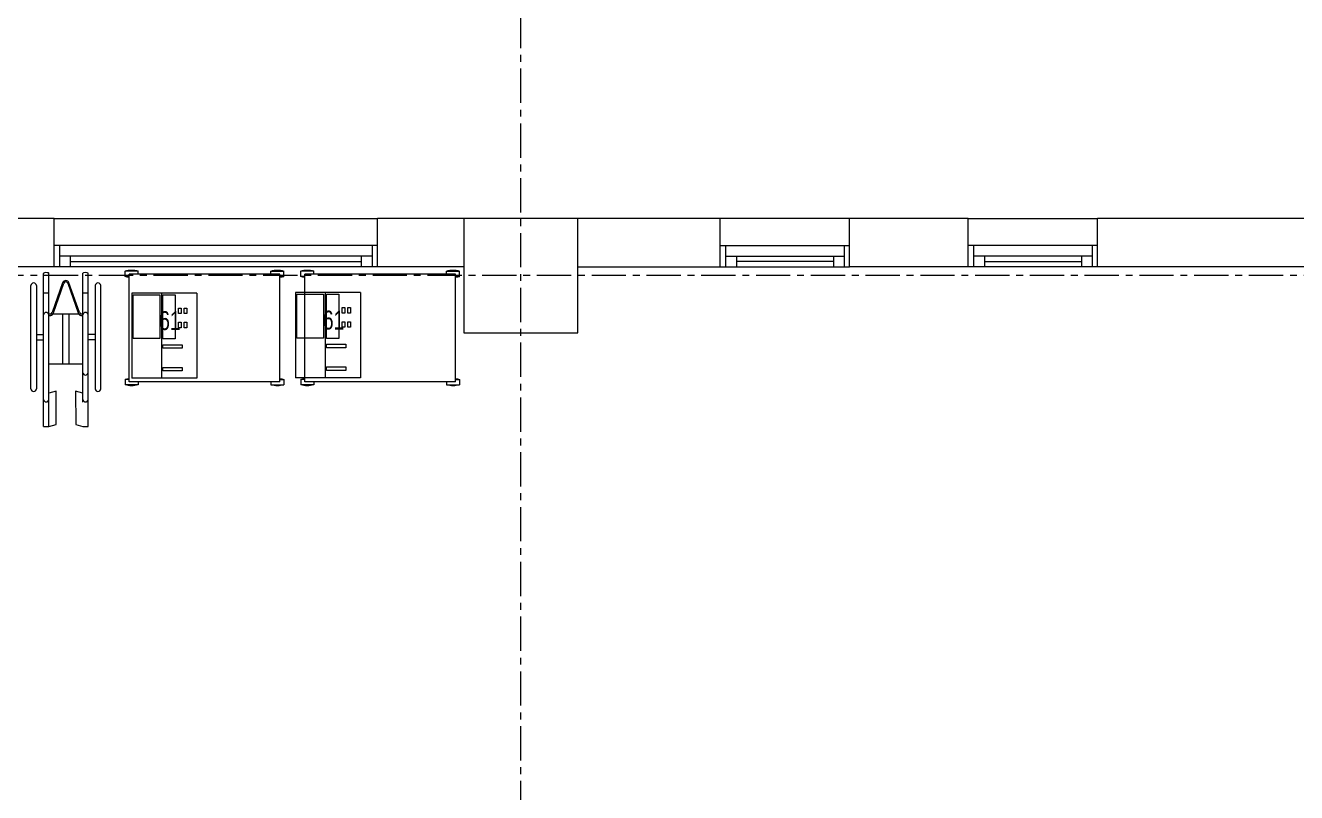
# Model space of a CAD drawing. Header units: millimetres. Extents: x 26027 to 581921, y 7230 to 233891.
# Drawn here: x 492901 to 498797, y 139949 to 143505 of the extents above; entities that cross this region are included whole.
import ezdxf

# ---------------------------------------------------------------- set-up
doc = ezdxf.new("R2010")
doc.units = ezdxf.units.MM
doc.header["$LTSCALE"] = 5
doc.linetypes.add('CENTER', pattern=[50.8, 31.75, -6.35, 6.35, -6.35])
doc.linetypes.add('HIDDEN2', pattern=[0.1875, 0.125, -0.0625])
doc.layers.get('0').update_dxf_attribs({"color": 252})
for name, color, linetype, lineweight in [('Aluminum', 252, 'Continuous', 5), ('Medical Equipment and Furniture', 252, 'Continuous', 0), ('Proj', 252, 'HIDDEN2', 5), ('Structure', 252, 'Continuous', 5), ('Walls', 252, 'Continuous', 5)]:
    doc.layers.add(name, color=color, linetype=linetype, lineweight=lineweight)
doc.layers.add('axes', color=252, linetype='Continuous')
doc.styles.add('X3G_ENTITY_257CFD', font='swisscl.ttf', dxfattribs={"height": 200})

# ---------------------------------------------------------------- blocks, each defined once
blk = doc.blocks.new('HF14449A-P')
for p, q in [((-0.05, 0), (-0.7602, 0)), ((-0.2244, 0.0577), (-0.7026, 0.0577)), ((-0.7026, 0.0323), (-0.2244, 0.0323)), ((-0.4762, 0.0321), (-0.4762, -0.0003)), ((-0.4508, 0.0321), (-0.4508, -0.0003)), ((-0.05, -0.0255), (-0.05, 0)), ((-0.1618, -0.0254), (-0.7597, -0.0254)), ((-0.578, -0.0409), (-0.7158, -0.0896)), ((-0.7137, -0.0956), (-0.576, -0.047)), ((-0.5708, -0.044), (-0.5708, -0.1647)), ((-0.5699, -0.0249), (-0.5699, -0.0332)), ((-0.5636, -0.0346), (-0.5636, -0.0251)), ((-0.3406, -0.1837), (-0.3406, -0.0251)), ((-0.2045, -0.0254), (-0.2138, -0.0595)), ((-0.2138, -0.0595), (-0.0589, -0.0584)), ((-0.0589, -0.0584), (-0.05, -0.0255)), ((-0.576, -0.1618), (-0.7137, -0.1132)), ((-0.5708, -0.0899), (-0.3406, -0.0899)), ((-0.7158, -0.1192), (-0.578, -0.1678)), ((-0.5708, -0.1189), (-0.3406, -0.1189)), ((-0.5699, -0.1755), (-0.5699, -0.1837)), ((-0.5636, -0.1837), (-0.5636, -0.1742)), ((-0.0589, -0.1493), (-0.2138, -0.1482)), ((-0.2138, -0.1482), (-0.2045, -0.1824)), ((-0.0499, -0.1827), (-0.0589, -0.1493)), ((-0.05, -0.1827), (-0.7602, -0.1827)), ((-0.05, -0.2078), (-0.7593, -0.2078)), ((-0.4762, -0.2401), (-0.4762, -0.2078)), ((-0.4508, -0.2401), (-0.4508, -0.2078)), ((-0.05, -0.2078), (-0.05, -0.1827)), ((-0.7026, -0.2404), (-0.2244, -0.2404)), ((-0.2244, -0.2658), (-0.7026, -0.2658))]:
    blk.add_line(p, q)
for centre, radius, start, end in [((-0.7026, 0.045), 0.0127, 90, 180), ((-0.7026, 0.045), 0.0127, 180, 270), ((-0.2244, 0.045), 0.0127, 0, 90), ((-0.2244, 0.045), 0.0127, 270, 0), ((-0.5661, -0.0128), 0.0127, 98.73327, 261.25119), ((-0.5848, -0.0258), 0.0166, 294.28197, 333.37317), ((-0.5848, -0.0258), 0.023, 292.59255, 337.40745), ((-0.301, -0.0129), 0.0127, 279.82775, 82.50016), ((-0.7106, -0.1044), 0.0157, 109.43252, 250.56748), ((-0.7106, -0.1044), 0.00936, 109.42288, 250.57712), ((-0.5848, -0.183), 0.0166, 26.62683, 65.71803), ((-0.5848, -0.183), 0.023, 22.59255, 67.40745), ((-0.5661, -0.1952), 0.0127, 98.74881, 261.26673), ((-0.7026, -0.2531), 0.0127, 90, 180), ((-0.7026, -0.2531), 0.0127, 180, 270), ((-0.2244, -0.2531), 0.0127, 0, 90), ((-0.2244, -0.2531), 0.0127, 270, 0)]:
    blk.add_arc(centre, radius, start, end)
for centre, ratio, start_param, end_param in [((-0.7597, -0.0126), 0.241377, 0.152696, 3.141593), ((-0.6698, -0.0127), 0.078125, 3.141593, 6.498142), ((-0.1758, -0.0125), 0.964579, 3.250377, 6.096807), ((-0.7597, -0.1952), 0.241678, 0.147741, 3.289334), ((-0.6698, -0.1954), 0.078125, 3.141593, 6.498142), ((-0.1758, -0.1951), 0.964579, 3.252899, 6.098308)]:
    blk.add_ellipse(centre, major_axis=(0, 0.0127), ratio=ratio, start_param=start_param, end_param=end_param)
blk = doc.blocks.new('HF13959B-P')
at = {"color": 0}
for p, q in [((0.0418, 0.5136), (-0.0182, 0.5136)), ((-0.0182, 0.4886), (-0.0182, 0.5136)), ((0, 0.4886), (-0.0182, 0.4886)), ((0, 0.5), (0, 0)), ((0.7, 0.5), (0, 0.5)), ((0.0418, 0.5), (0.0418, 0.5136)), ((0.6582, 0.5136), (0.7182, 0.5136)), ((0.6582, 0.5), (0.6582, 0.5136)), ((0.7, 0.5), (0.7, 0)), ((0.7, 0.4886), (0.7182, 0.4886)), ((0.7182, 0.4886), (0.7182, 0.5136)), ((0, 0.0114), (-0.0182, 0.0114)), ((-0.0182, 0.0114), (-0.0182, -0.0136)), ((0.7, 0), (0, 0)), ((0.7, 0.0114), (0.7182, 0.0114)), ((0.7182, 0.0114), (0.7182, -0.0136)), ((0.0418, -0.0136), (-0.0182, -0.0136)), ((0.0418, 0), (0.0418, -0.0136)), ((0.6582, 0), (0.6582, -0.0136)), ((0.6582, -0.0136), (0.7182, -0.0136))]:
    blk.add_line(p, q, dxfattribs=at)
for centre, start, end in [((0.0118, 0.4261), 71.07536, 108.92464), ((0.0118, 0.5761), 251.07536, 262.64413), ((0.6882, 0.4261), 71.07536, 108.92464), ((0.6882, 0.5761), 277.35587, 288.92464), ((0.0118, -0.0761), 97.35587, 108.92464), ((0.6882, -0.0761), 71.07536, 82.64413), ((0.0118, 0.0739), 251.07536, 288.92464), ((0.6882, 0.0739), 251.07536, 288.92464)]:
    blk.add_arc(centre, 0.0925, start, end, dxfattribs=at)
blk = doc.blocks.new('ME11129-P')
for p, q in [((0, 0.3), (0.395, 0.3)), ((0, 0), (0, 0.3)), ((0.395, 0), (0.395, 0.3)), ((0, 0.1631), (0.395, 0.1631)), ((0, 0), (0.395, 0))]:
    blk.add_line(p, q)
for points in [[(0.0075, 0.2943), (0.0075, 0.1703), (0.2112, 0.1703), (0.2112, 0.2943)], [(0.0075, 0.1574), (0.0075, 0.1), (0.2124, 0.1), (0.2124, 0.1574)], [(0.2393, 0.1574), (0.2393, 0.0673), (0.2557, 0.0673), (0.2557, 0.1574)], [(0.3447, 0.1574), (0.3447, 0.0673), (0.3611, 0.0673), (0.3611, 0.1574)], [(0.0696, 0.0837), (0.0696, 0.072), (0.0953, 0.072), (0.0953, 0.0837)], [(0.1351, 0.0837), (0.1351, 0.072), (0.1609, 0.072), (0.1609, 0.0837)], [(0.0696, 0.0579), (0.0696, 0.0462), (0.0953, 0.0462), (0.0953, 0.0579)], [(0.1351, 0.0579), (0.1351, 0.0462), (0.1609, 0.0462), (0.1609, 0.0579)]]:
    blk.add_lwpolyline(points, close=True)

msp = doc.modelspace()

# ---------------------------------------------------------------- linework, layer by layer
at = {"layer": 'Aluminum'}
for p, q in [((494533.8, 142485.3), (493033.8, 142485.3)), ((493058.8, 142485.3), (493058.8, 142385.3)), ((494508.8, 142485.3), (494508.8, 142385.3)), ((496123.8, 142485.3), (496723.8, 142485.3)), ((496148.8, 142485.3), (496148.8, 142385.3)), ((496698.8, 142485.3), (496698.8, 142385.3)), ((497873.8, 142485.3), (497273.8, 142485.3)), ((497298.8, 142485.3), (497298.8, 142385.3)), ((497848.8, 142485.3), (497848.8, 142385.3)), ((494533.8, 142385.3), (493033.8, 142385.3)), ((494508.8, 142435.3), (493058.8, 142435.3)), ((493108.8, 142435.3), (493108.8, 142385.3)), ((493108.8, 142410.3), (494458.8, 142410.3)), ((494458.8, 142435.3), (494458.8, 142385.3)), ((496123.8, 142385.3), (496723.8, 142385.3)), ((496148.8, 142435.3), (496698.8, 142435.3)), ((496198.8, 142435.3), (496198.8, 142385.3)), ((496648.8, 142410.3), (496198.8, 142410.3)), ((496648.8, 142435.3), (496648.8, 142385.3)), ((497873.8, 142385.3), (497273.8, 142385.3)), ((497848.8, 142435.3), (497298.8, 142435.3)), ((497348.8, 142435.3), (497348.8, 142385.3)), ((497348.8, 142410.3), (497798.8, 142410.3)), ((497798.8, 142435.3), (497798.8, 142385.3))]:
    msp.add_line(p, q, dxfattribs=at)
at = {"layer": 'axes', "linetype": 'CENTER', "lineweight": 0}
for p, q in [((495198.8, 120285.6, 0), (495198.8, 210035.3, 0)), ((581030.5, 142345.3, 2.4), (449113.3, 142345.3, 2.4))]:
    msp.add_line(p, q, dxfattribs=at)
at = {"layer": 'Proj'}
for p, q in [((493033.8, 142610.3), (494533.8, 142610.3)), ((496723.8, 142610.3), (496123.8, 142610.3)), ((497273.8, 142610.3), (497873.8, 142610.3))]:
    msp.add_line(p, q, dxfattribs=at)
at = {"layer": 'Structure', "elevation": 0}
msp.add_lwpolyline([(494933.8, 142080.3), (495463.8, 142080.3), (495463.8, 142610.3), (494933.8, 142610.3)], close=True, dxfattribs=at)
at = {"layer": 'Walls'}
for p, q in [((493033.8, 142610.3), (490163.8, 142610.3, 0)), ((493033.8, 142385.3), (493033.8, 142610.3)), ((494933.8, 142610.3, 0), (494533.8, 142610.3, 0)), ((494533.8, 142385.3), (494533.8, 142610.3)), ((496123.8, 142610.3), (495463.8, 142610.3)), ((496123.8, 142385.3), (496123.8, 142610.3)), ((497273.8, 142610.3), (496723.8, 142610.3)), ((496723.8, 142385.3), (496723.8, 142610.3)), ((497273.8, 142385.3), (497273.8, 142610.3)), ((499463.8, 142610.3), (497873.8, 142610.3)), ((497873.8, 142385.3), (497873.8, 142610.3)), ((493033.8, 142385.3, 0), (490163.8, 142385.3, 0)), ((494933.8, 142385.3, 0), (494533.8, 142385.3, 0)), ((495463.8, 142385.3), (496123.8, 142385.3)), ((497273.8, 142385.3), (496723.8, 142385.3)), ((499463.8, 142385.3), (497873.8, 142385.3))]:
    msp.add_line(p, q, dxfattribs=at)

# ---------------------------------------------------------------- block references
at = {"layer": 'Medical Equipment and Furniture', "yscale": 1000, "zscale": 1000}
for name, p, xscale, rotation in [('HF14449A-P', (493192.7, 141595.9, 0), 1000, 270), ('HF13959B-P', (493381.6, 142352.2, 0), -1000, 180), ('HF13959B-P', (494196.3, 142352.2, 0), -1000, 180)]:
    msp.add_blockref(name, p, dxfattribs=dict(at, xscale=xscale, rotation=rotation))
at = {"layer": 'Medical Equipment and Furniture', "linetype": 'HIDDEN2', "ltscale": 5000, "extrusion": (-4.19218e-15, -8.55145e-16, -1), "xscale": 1000.000000000002, "yscale": 1000.000000000002, "zscale": 1000.000000000002, "rotation": 270.0001913008751}
for p in [(-493695.4, 142264.1, 0), (-494454.5, 142266.4, 0)]:
    msp.add_blockref('ME11129-P', p, dxfattribs=at)

# ---------------------------------------------------------------- texts
at = {"layer": 'Medical Equipment and Furniture', "char_height": 87.47, "attachment_point": 2, "style": 'X3G_ENTITY_257CFD'}
for insert in [(493571.3, 142180.3, 0), (494330.4, 142182.6, 0)]:
    msp.add_mtext('61', dxfattribs=dict(at, insert=insert))

doc.saveas('drawing.dxf')
